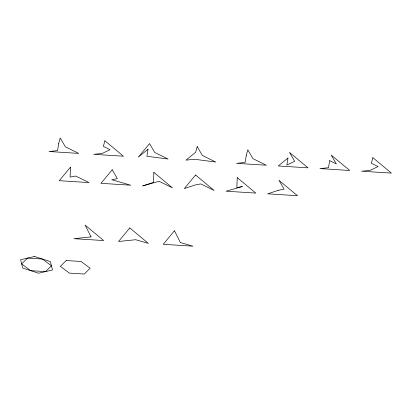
<?xml version="1.0" encoding="UTF-8"?>
<svg xmlns="http://www.w3.org/2000/svg" width="412" height="412" viewBox="0 0 412 412"><rect width="100%" height="100%" fill="white"/><g stroke="black" fill="none" stroke-linecap="round" stroke-linejoin="round"><path stroke-width="0.62" d="M70.509 167.138L70.091 177.098L75.679 176.027L89.054 182.573L59.276 180.698L70.509 167.138M153.877 172.396L153.46 182.356L142.645 185.951L159.047 181.28L172.422 187.831L153.877 172.396M237.25 177.649L236.828 187.609L242.421 186.533L226.018 191.204L255.79 193.084L237.25 177.649M58.705 143.572L57.556 150.632L48.992 151.518L78.764 153.398L65.395 146.847L60.224 137.963L58.705 143.572M148.032 149.201L146.883 156.261L168.091 159.027L154.716 152.476L149.546 143.592L138.314 157.147L148.032 149.201M246.288 155.396L245.14 162.457L236.57 163.343L266.348 165.217L252.973 158.672L247.803 149.788L246.288 155.396M287.973 158.023L286.824 165.083L294.657 161.298L289.487 152.414L308.032 167.844L278.255 165.969L287.973 158.023M329.657 160.649L328.508 167.71L319.939 168.596L349.716 170.475L331.171 155.041L336.341 163.925L329.657 160.649M104.885 140.78L103.371 146.389L110.055 149.664L102.217 153.449L93.653 154.335L123.425 156.21L104.885 140.78M197.188 146.595L195.669 152.208L185.956 160.15L194.521 159.264L215.728 162.029L202.359 155.478L197.188 146.595M372.86 157.667L371.341 163.276L378.031 166.551L370.192 170.336L361.623 171.222L391.4 173.102L372.86 157.667M112.193 169.77L100.961 183.325L130.738 185.199L111.776 179.725L117.363 178.653L112.193 169.77M129.79 227.934L118.558 241.494L135.692 239.717L148.33 243.368L129.79 227.934M195.566 175.023L184.329 188.578L195.144 184.983L200.732 183.907L214.106 190.457L195.566 175.023M174.451 230.751L163.219 244.306L192.996 246.185L180.353 242.534L174.451 230.751M27.516 258.108L21.656 263.912L30.684 270.658L45.567 271.596L51.428 265.792L42.405 259.045L27.516 258.108M66.224 260.544L60.363 266.353L69.386 273.099L84.275 274.037L90.135 268.227L81.112 261.486L66.224 260.544M278.512 190.236L267.702 193.836L297.474 195.71L278.934 180.276L284.105 189.16L278.512 190.236M34.433 256.485L20.6 259.73L22.712 268.099L38.651 273.218L52.484 269.973L50.377 261.605L34.433 256.485M91.031 236.905L73.897 238.677L103.67 240.551L85.13 225.122L91.031 236.905"/></g></svg>
